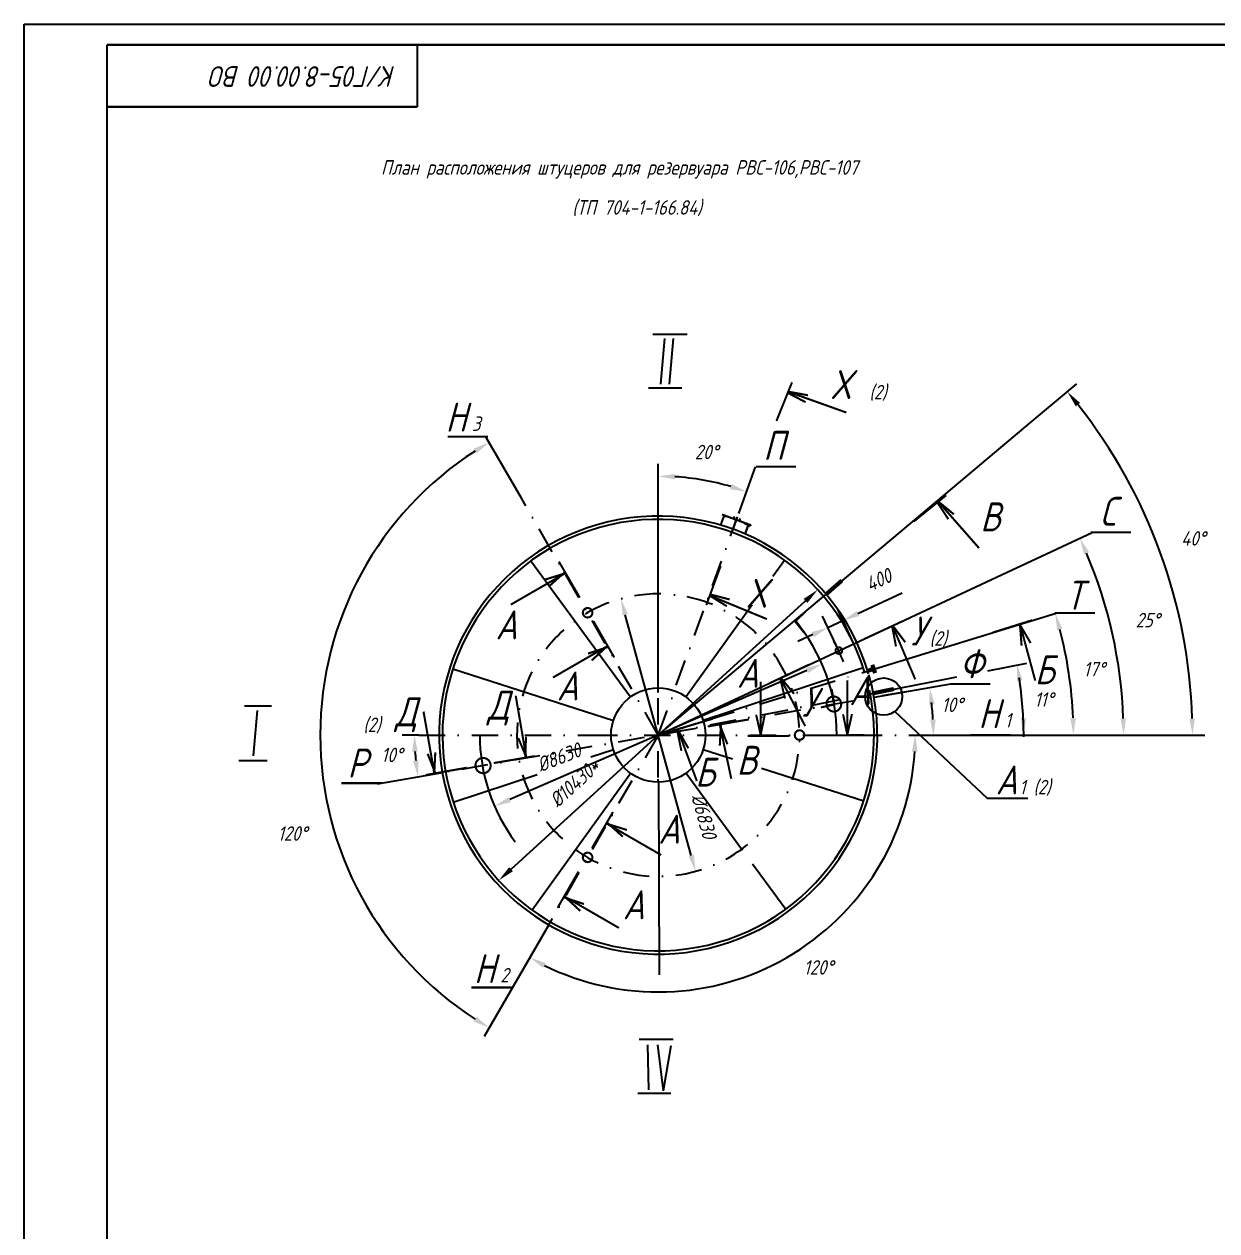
# Model space of a CAD drawing. Extents: x 626 to 1905, y 563 to 1774.
# Drawn here: x 626.7 to 915, y 1482.4 to 1774.2 of the extents above; entities that cross this region are included whole.
import ezdxf
from ezdxf.enums import TextEntityAlignment as Align

# ---------------------------------------------------------------- set-up
doc = ezdxf.new("R2010")
doc.units = 0
doc.header["$LTSCALE"] = 0.5
doc.header["$MEASUREMENT"] = 0
doc.linetypes.add('DASHDOT', pattern=[25.4, 12.7, -6.35, 0, -6.35])
doc.layers.get('0').update_dxf_attribs({"linetype": 'CONTINUOUS'})
doc.layers.get('DEFPOINTS').update_dxf_attribs({"linetype": 'CONTINUOUS'})
doc.styles.add('ROMANC', font='romanc', dxfattribs={"width": 0.8, "oblique": 15, "height": 3.5})
doc.dimstyles.get("Standard").update_dxf_attribs({"dimtxt": 0.18, "dimasz": 0.18, "dimexe": 0.18, "dimexo": 0.0625, "dimgap": 0.09, "dimtad": 0, "dimtih": 1, "dimtoh": 1, "dimdec": 4, "dimzin": 0, "dimtxsty": 'STANDARD', "dimcen": 0.09, "dimazin": 3, "dimtfac": 1, "dimtdec": 4, "dimtofl": 0, "dimtmove": 0, "dimatfit": 3, "dimtolj": 1, "dimtzin": 0})

# ---------------------------------------------------------------- blocks, each defined once
blk = doc.blocks.new('*D156')
at = {"color": 0, "linetype": 'BYBLOCK'}
for p, q in [((831.84, 1633.35), (838.9, 1636.64)), ((823.58, 1622.66), (819.69, 1630.99)), ((827.21, 1624.35), (823.32, 1632.68)), ((828.21, 1631.65), (831.84, 1633.35)), ((820.96, 1628.27), (824.59, 1629.96)), ((817.34, 1626.57), (813.72, 1624.88))]:
    blk.add_line(p, q, dxfattribs=at)
for points in [[(827.93, 1632.26), (828.49, 1631.05), (824.59, 1629.96)], [(817.06, 1627.18), (817.62, 1625.97), (820.96, 1628.27)]]:
    blk.add_solid(points, dxfattribs=at)
at = {"layer": 'DEFPOINTS', "color": 0, "linetype": 'BYBLOCK'}
for p in [(824.59, 1629.96), (823.58, 1622.66), (827.21, 1624.35)]:
    blk.add_point(p, dxfattribs=at)
at = {"color": 0, "linetype": 'BYBLOCK', "style": 'ROMANC', "oblique": 15, "width": 0.8}
blk.add_text('400', height=3.5, rotation=25.0413, dxfattribs=at).set_placement((833.93, 1638.19), align=Align.CENTER)

msp = doc.modelspace()

# ---------------------------------------------------------------- linework, layer by layer
for p, q in [((626.71, 1774.16), (1467.71, 1774.16)), ((626.71, 1180.16), (626.71, 1774.16)), ((786.92, 1699.13), (778.64, 1699.13)), ((780.55, 1687.13), (781.55, 1698.13)), ((782.65, 1687.13), (783.65, 1698.13)), ((785.66, 1686.13), (777.61, 1686.13)), ((779.96, 1602.28), (838.42, 1651.35)), ((779.96, 1602.28), (884.86073, 1651.28801)), ((773.22403, 1611.4771), (749.14589, 1644.35272)), ((807.65038, 1640.70063), (810.45145, 1644.58714)), ((786.62544, 1611.52835), (802.69498, 1633.82497)), ((829.16562, 1617.36524), (876.12279, 1631.76116)), ((769.10456, 1605.76131), (730.30114, 1618.20546)), ((790.78849, 1605.84423), (829.49561, 1618.58477)), ((831.38284, 1618.34149), (831.36738, 1618.38935)), ((831.50742, 1618.47632), (831.47514, 1618.57623)), ((831.50343, 1617.96828), (831.5189, 1617.92042)), ((831.68032, 1618.36404), (831.58039, 1618.6733)), ((831.68032, 1618.36404), (831.65332, 1618.44759)), ((831.70217, 1618.40894), (831.74433, 1618.42256)), ((831.78781, 1618.03138), (831.75718, 1618.12615)), ((831.80087, 1618.10349), (831.8415, 1618.11661)), ((686.5135, 1609.23021), (679.9335, 1609.23021)), ((682.1335, 1597.23021), (683.1335, 1608.23021)), ((837.04, 1608.09), (859.43, 1587.01)), ((867.84, 1602.28), (871.13, 1602.28)), ((790.81544, 1598.79869), (797.8703, 1596.53621)), ((685.4335, 1596.04021), (678.5835, 1596.04021)), ((769.13151, 1598.71577), (763.70173, 1596.92855)), ((773.29456, 1593.03165), (749.46855, 1559.97286)), ((786.69597, 1593.0829), (800.32519, 1574.47394)), ((804.90341, 1594.28072), (829.61886, 1586.35454)), ((750.68853, 1592.64522), (730.42439, 1585.97523)), ((780.00359, 1590.88008), (780.18167, 1544.31)), ((859.43, 1587.01), (869.27, 1587.01)), ((802.74352, 1571.17202), (810.77411, 1560.20728)), ((783.59, 1528.64), (775.31, 1528.64)), ((777.36204, 1527.36208), (777.59227, 1516.47369)), ((779.80782, 1527.41133), (781.14412, 1516.22984)), ((781.22441, 1516.3642), (783.04546, 1527.25841)), ((783.04, 1515.64), (774.99, 1515.64))]:
    msp.add_line(p, q)
at = {"color": 0, "linetype": 'BYBLOCK'}
for p, q in [((870.36228, 1678.16163), (881.14428, 1687.21179)), ((870.36228, 1678.16163), (874.77922, 1681.86911)), ((838.42, 1651.35), (870.36228, 1678.16163)), ((746.885, 1659.56758), (738.40249, 1674.25971)), ((779.96, 1663.98), (779.96, 1667.86151)), ((800.17118, 1653.83005), (800.81336, 1653.59313)), ((744.37681, 1569.84146), (815.54319, 1634.71854)), ((787.92247, 1573.20043), (771.99753, 1631.35957)), ((859.62158, 1617.8058), (869.03508, 1619.64046)), ((815.86792, 1617.87948), (744.05208, 1586.68052)), ((849.33, 1615.8), (852.10926, 1616.34167)), ((722.09, 1602.28), (718.03483, 1602.28)), ((846.11, 1602.28), (867.86788, 1602.28)), ((867.86788, 1602.28), (888.13701, 1602.28)), ((867.86788, 1602.28), (886.97899, 1602.28)), ((867.86788, 1602.28), (897.98794, 1602.28)), ((867.86788, 1602.28), (877.83446, 1602.28)), ((897.98794, 1602.28), (903.75463, 1602.28)), ((903.75463, 1602.28), (912.06476, 1602.28))]:
    msp.add_line(p, q, dxfattribs=at)
at = {"linetype": 'CONTINUOUS'}
for p, q in [((799.39976, 1655.84256), (803.5, 1667.14)), ((779.96, 1612.54), (779.96, 1663.98)), ((831.1469, 1612.25617), (849.33, 1615.8)), ((850.56602, 1614.61068), (832.12054, 1611.38935)), ((727.79946, 1593.17065), (712.04091, 1590.41856)), ((779.96, 1590.88), (779.96, 1591.62))]:
    msp.add_line(p, q, dxfattribs=at)
at = {"linetype": 'DASHDOT'}
for p, q in [((779.96, 1602.28), (746.885, 1659.56758)), ((779.96, 1602.28), (799.04245, 1654.85807)), ((797.8779, 1651.65593), (799.13486, 1655.06295)), ((798.04058, 1652.09688), (799.08433, 1654.92599)), ((779.96, 1602.28), (828.29824, 1617.09932)), ((830.785, 1612.18564), (837.29923, 1613.45524)), ((826.95693, 1610.48758), (726.44268, 1592.9337)), ((779.96, 1592.02), (779.96, 1611.92)), ((779.96, 1602.28), (826.4786, 1611.34633)), ((840.36797, 1612.82969), (830.39803, 1611.08853)), ((722.09, 1602.28), (763.73848, 1602.28)), ((779.96, 1602.28), (746.885, 1544.99242)), ((763.73848, 1602.28), (846.11, 1602.28))]:
    msp.add_line(p, q, dxfattribs=at)
at = {"color": 0}
for p, q in [((796.20356, 1655.0167), (796.04963, 1655.35063)), ((796.30888, 1654.97785), (796.15494, 1655.31177)), ((796.41419, 1654.939), (796.26026, 1655.27292)), ((798.75481, 1654.03281), (798.57718, 1654.41813)), ((798.79366, 1654.13813), (798.68249, 1654.37928)), ((798.83251, 1654.24344), (798.78781, 1654.34042)), ((801.15335, 1653.19057), (800.99941, 1653.52449)), ((801.08604, 1651.25099), (801.05052, 1651.32805)), ((801.10935, 1651.31418), (801.07383, 1651.39124)), ((801.13267, 1651.37737), (801.09714, 1651.45443)), ((801.25866, 1653.15172), (801.10473, 1653.48564)), ((801.15598, 1651.44056), (801.12046, 1651.51762)), ((801.17929, 1651.50375), (801.14377, 1651.58081)), ((801.2026, 1651.56694), (801.16708, 1651.644)), ((801.22592, 1651.63013), (801.19039, 1651.70719)), ((801.36398, 1653.11286), (801.21004, 1653.44678)), ((801.24923, 1651.69332), (801.2137, 1651.77037)), ((801.27254, 1651.7565), (801.23702, 1651.83356)), ((801.29585, 1651.81969), (801.26033, 1651.89675)), ((801.31917, 1651.88288), (801.28364, 1651.95994)), ((801.34248, 1651.94607), (801.30695, 1652.02313)), ((801.46929, 1653.07401), (801.31535, 1653.40793)), ((801.36579, 1652.00926), (801.33027, 1652.08632)), ((801.3891, 1652.07245), (801.35358, 1652.14951)), ((801.41241, 1652.13564), (801.37689, 1652.2127)), ((801.43573, 1652.19883), (801.4002, 1652.27588)), ((801.5746, 1653.03515), (801.42067, 1653.36908)), ((801.45904, 1652.26201), (801.42352, 1652.33907)), ((801.48235, 1652.3252), (801.44683, 1652.40226)), ((801.52898, 1652.45158), (801.49345, 1652.52864)), ((801.55229, 1652.51477), (801.51677, 1652.59183)), ((801.67992, 1652.9963), (801.52598, 1653.33022)), ((801.5756, 1652.57796), (801.54008, 1652.65502)), ((801.59891, 1652.64115), (801.56339, 1652.71821)), ((801.62223, 1652.70434), (801.5867, 1652.78139)), ((801.64554, 1652.76752), (801.61001, 1652.84458)), ((801.78523, 1652.95745), (801.6313, 1653.29137)), ((801.97509, 1652.8874), (801.66685, 1652.74531)), ((802.03828, 1652.86409), (801.73004, 1652.722)), ((801.89055, 1652.91859), (801.73661, 1653.25251)), ((801.99586, 1652.87974), (801.84193, 1653.21366)), ((802.08514, 1652.87567), (801.94724, 1653.17481)), ((802.124, 1652.98098), (802.05256, 1653.13595)), ((802.16285, 1653.0863), (802.15787, 1653.0971)), ((802.29606, 1652.79733), (802.16285, 1653.0863)), ((802.33492, 1652.90264), (802.26319, 1653.05825)), ((802.37377, 1653.00796), (802.3685, 1653.01939)), ((800.9922, 1651.00097), (800.95668, 1651.07802)), ((801.01611, 1651.06143), (800.98058, 1651.13849)), ((801.03942, 1651.12462), (801.00389, 1651.20168)), ((801.06273, 1651.18781), (801.02721, 1651.26486)), ((830.90403, 1618.09219), (830.90317, 1618.09263)), ((831.65612, 1617.91854), (831.6603, 1617.9267)), ((831.68314, 1617.83193), (831.68373, 1617.83309))]:
    msp.add_line(p, q, dxfattribs=at)
at = {"color": 0, "linetype": 'CONTINUOUS'}
msp.add_line((753.485, 1556.42395), (737.90421, 1529.43723), dxfattribs=at)
for points, const_width in [([(646.71, 1769.16), (1462.71, 1769.16)], 0.5), ([(646.71, 1185.16), (646.71, 1769.16)], 0.5), ([(721.71, 1754.16), (721.71, 1769.16)], 0.5), ([(646.71, 1754.16), (721.71, 1754.16)], 0.5), ([(812.28923, 1687.56285), (808.52254, 1678.20818)], 0.5), ([(811.08654, 1685.09959), (815.57895, 1682.75608)], 0.5), ([(811.17206, 1685.34837), (825.42185, 1680.2564)], 0.5), ([(811.17206, 1685.34837), (816.15585, 1684.43422)], 0.5), ([(729.1039, 1674.39811), (738.8367, 1674.39811)], 0.5), ([(803.54355, 1667.14068), (813.27634, 1667.14068)], 0.5), ([(849.54564, 1660.2648), (841.70779, 1653.91927)], 0.5), ([(847.29751, 1658.69637), (850.08504, 1654.46512)], 0.5), ([(847.49315, 1658.87224), (857.47296, 1647.49736)], 0.5), ([(847.49315, 1658.87224), (851.40472, 1655.65146)], 0.5), ([(795.06919, 1653.14356), (795.81337, 1655.16066)], 0.5), ([(798.8761, 1654.30785), (795.3579, 1655.60583)], 0.5), ([(798.85865, 1654.31429), (795.34045, 1655.61226)], 0.025), ([(795.80307, 1655.64411), (795.43154, 1655.78118)], 0.025), ([(795.51232, 1654.85603), (795.56424, 1654.99676)], 0.025), ([(795.7373, 1655.46585), (795.80307, 1655.64411)], 0.025), ([(798.26976, 1654.80026), (798.40475, 1655.16615)], 0.5), ([(798.85865, 1654.31429), (802.37685, 1653.01631)], 0.5), ([(799.63951, 1654.29491), (799.7745, 1654.66081)], 0.5), ([(798.02448, 1652.05326), (795.06919, 1653.14356)], 0.025), ([(798.02448, 1652.05326), (800.97977, 1650.96295)], 0.025), ([(800.97977, 1650.96295), (801.72395, 1652.98006)], 0.5), ([(884.49955, 1651.28801), (894.23235, 1651.28801)], 0.5), ([(761.01956, 1635.50162), (755.95323, 1644.22114)], 0.5), ([(791.57154, 1633.69686), (795.04425, 1643.1646)], 0.5), ([(757.39564, 1641.36262), (744.32731, 1633.81762)], 0.5), ([(757.46113, 1641.38298), (752.5859, 1639.86734)], 0.5), ([(757.35479, 1641.62975), (753.57142, 1638.25931)], 0.5), ([(820.4922, 1636.29361), (824.34812, 1639.65084)], 1), ([(792.22623, 1636.08921), (796.53811, 1633.4281)], 0.5), ([(792.22623, 1636.08921), (806.21553, 1630.31999)], 0.5), ([(792.32946, 1636.33118), (797.23442, 1635.06032)], 0.5), ([(813.02, 1629.77), (815.62233, 1632.18307)], 0.5), ([(875.7872, 1631.76116), (885.52, 1631.76116)], 0.5), ([(764.31055, 1629.80147), (769.32871, 1621.05413)], 0.5), ([(815.21128, 1627.03478), (813.02, 1629.77)], 0.5), ([(838.81235, 1629.72112), (829.67033, 1625.46422)], 0.5), ([(836.46571, 1628.6879), (837.41614, 1623.7109)], 0.5), ([(836.53255, 1628.80526), (842.06903, 1615.75145)], 0.5), ([(836.61954, 1628.75592), (839.66171, 1624.70389)], 0.5), ([(860.72974, 1627.04939), (870.3547, 1630.05903)], 0.5), ([(867.38341, 1628.95292), (867.77175, 1623.86232)], 0.5), ([(867.38594, 1628.93408), (869.95807, 1624.52396)], 0.5), ([(867.40101, 1629.04427), (871.06779, 1615.45019)], 0.5), ([(767.57436, 1623.73255), (754.50604, 1616.18755)], 0.5), ([(767.78528, 1623.56362), (762.9747, 1621.97234)], 0.5), ([(767.62474, 1623.77909), (763.87454, 1620.31484)], 0.5), ([(807.27303, 1615.01239), (816.3961, 1619.30976)], 0.5), ([(832.36336, 1617.25054), (831.70792, 1619.27901)], 1), ([(809.41838, 1616.07893), (810.5834, 1611.14775)], 0.5), ([(809.43617, 1616.17733), (815.46981, 1604.44116)], 0.5), ([(809.56913, 1616.15355), (812.78388, 1612.23702)], 0.5), ([(830.59297, 1617.81508), (832.03082, 1618.27968)], 1), ([(830.8359, 1618.16476), (831.95148, 1618.52522)], 0.005), ([(830.93486, 1617.78688), (832.0714, 1618.15412)], 0.005), ([(831.47887, 1618.4671), (831.50742, 1618.47632)], 0.005), ([(831.5665, 1618.1959), (831.72706, 1617.699)], 0.005), ([(831.77953, 1617.63419), (831.59505, 1618.20513)], 0.005), ([(831.65413, 1617.92471), (831.68268, 1617.93393)], 0.005), ([(831.68001, 1618.36499), (831.7023, 1618.40919)], 0.005), ([(831.70256, 1618.40969), (831.80132, 1618.10405)], 0.005), ([(831.75718, 1618.12615), (831.80112, 1618.10336)], 0.005), ([(832.14399, 1617.82851), (832.17098, 1617.74497)], 0.005), ([(832.19953, 1617.75419), (832.32323, 1617.79416)], 0.005), ([(804.73127, 1602.28), (804.73127, 1615.21)], 0.5), ([(822.55, 1609.66), (821.85, 1613.43)], 0.5), ([(825.66873, 1602.44), (825.66873, 1615.52)], 0.5), ([(831.87093, 1612.38381), (836.87917, 1613.41181)], 1), ([(850.44355, 1614.61068), (860.17634, 1614.61068)], 0.5), ([(748.05653, 1596.93218), (745.5058, 1611.80504)], 0.5), ([(725.82895, 1593.08765), (723.23605, 1607.95321)], 0.5), ([(819.26, 1608.96), (822.55, 1609.66)], 0.5), ([(825.65048, 1602.34181), (824.62329, 1607.30353)], 0.5), ([(825.65361, 1602.3731), (826.77864, 1607.35299)], 0.5), ([(793.11198, 1606.2181), (783.44564, 1603.34415)], 0.5), ([(801.8604, 1606.0622), (791.92067, 1604.35936)], 0.5), ([(795.10671, 1604.78134), (794.82467, 1599.68375)], 0.5), ([(794.83834, 1604.76786), (796.6756, 1600.04576)], 0.5), ([(794.83834, 1604.76786), (797.61107, 1591.712)], 0.5), ([(804.74639, 1602.2131), (803.62136, 1607.19299)], 0.5), ([(804.69952, 1602.31181), (805.72671, 1607.27353)], 0.5), ([(748.08273, 1596.8688), (746.13212, 1601.58686)], 0.5), ([(747.82499, 1596.79284), (747.99871, 1601.8568)], 0.5), ([(784.54888, 1603.42084), (785.5513, 1598.45406)], 0.5), ([(784.73405, 1603.49), (787.233, 1599.08216)], 0.5), ([(784.73405, 1603.49), (789.28757, 1591.16737)], 0.5), ([(811.61902, 1602.07209), (801.53452, 1602.0999)], 0.5), ([(819.71098, 1602.23209), (829.79548, 1602.2599)], 0.5), ([(855.3672, 1602.29116), (865.1, 1602.29116)], 0.5), ([(726.09384, 1593.03418), (724.22935, 1597.7456)], 0.5), ([(725.82556, 1593.01915), (726.07816, 1598.11828)], 0.5), ([(750.15039, 1597.19224), (740.20631, 1595.51502)], 0.5), ([(723.76938, 1592.62932), (733.6991, 1594.38952)], 0.5), ([(703.37779, 1590.64856), (713.11059, 1590.64856)], 0.5), ([(763.95044, 1574.96644), (769.01677, 1583.68597)], 0.5), ([(767.61521, 1581.09457), (771.39858, 1577.72413)], 0.5), ([(767.50887, 1580.84781), (772.3841, 1579.33216)], 0.5), ([(767.57436, 1580.82745), (780.64269, 1573.28245)], 0.5), ([(760.65945, 1569.26629), (755.64129, 1560.51896)], 0.5), ([(757.18472, 1563.02844), (761.9953, 1561.43716)], 0.5), ([(757.34526, 1563.24391), (761.09546, 1559.77967)], 0.5), ([(757.39564, 1563.19738), (770.46396, 1555.65238)], 0.5), ([(734.79141, 1541.2484), (744.52421, 1541.2484)], 0.5)]:
    msp.add_lwpolyline(points, dxfattribs=dict(const_width=const_width))
for points, const_width in [([(800.94855, 1651.05165, 0.497137694), (800.9846, 1650.96304, 0.577254043)], 0.025), ([(763.46, 1630.85884, -1), (762.31, 1632.8507, -1)], 0.5), ([(763.46, 1630.85884, 1), (762.31, 1632.8507, 1)], 0.5), ([(823.4267, 1623.48629, 1.002954032), (823.81788, 1621.93486, 1.002954032)], 0.5), ([(823.45661, 1623.49262, -1.002954032), (823.7272, 1621.91568, -1.002954032)], 0.5), ([(822.09029, 1611.60528, 0.963531901), (822.73396, 1607.96429, 0.963531901)], 0.5), ([(822.20009, 1611.62054, -0.963531901), (822.57396, 1607.94204, -0.963531901)], 0.5), ([(812.96, 1602.28, -1), (815.26, 1602.28, -1)], 0.5), ([(812.96, 1602.28, 1), (815.26, 1602.28, 1)], 0.5), ([(737.17184, 1596.70361, 0.923071516), (737.80434, 1593.07007, 0.923071516)], 0.5), ([(737.25538, 1596.72238, -1.041350034), (737.80512, 1593.06652, -0.923071516)], 0.5), ([(763.46, 1573.70116, 1), (762.31, 1571.7093, 1)], 0.5), ([(763.46, 1573.70116, -1), (762.31, 1571.7093, -1)], 0.5)]:
    msp.add_lwpolyline(points, format="xyb", dxfattribs=dict(const_width=const_width))
for centre, radius in [((779.96, 1602.28), 11.4), ((834.45, 1611.59), 4.4911)]:
    msp.add_circle(centre, radius)
at = {"color": 0, "linetype": 'BYBLOCK'}
for centre, radius, start, end in [((779.96, 1602.28), 129.10476, 1.7752427, 38.2340937), ((779.96, 1602.28), 81.70685, 122.8052239, 237.1947761), ((779.96, 1602.28), 62.58151, 73.7151432, 86.3372223), ((779.96, 1602.28), 112.45393, 2.0381253, 23.0031346), ((780.52, 1602.42), 99.77245, 2.2972119, 14.7470488), ((773.41, 1601.89), 94.87446, 0, 8.6126947), ((776.18, 1602.01), 70.28519, 3.2611999, 6.645069), ((779.96, 1602.28), 58.92517, 183.8901395, 186.0161295), ((779.96, 1602.28), 62.10798, 243.690713, 356.309287)]:
    msp.add_arc(centre, radius, start, end, dxfattribs=at)
for centre, radius, start, end in [((779.96, 1602.28), 52.95, 16.2165198, 16.0007066), ((779.96, 1602.28), 52.15, 17.0442601, 11.9859575), ((779.96, 1602.28), 43.15, 0, 40.0093364), ((779.96, 1602.28), 48.15, 21.6204087, 28.1732722), ((831.72155, 1618.41499), 0, 292.9356884, 17.9066642), ((831.82012, 1618.10992), 0, 17.9066642, 102.87764)]:
    msp.add_arc(centre, radius, start, end)
at = {"linetype": 'DASHDOT'}
msp.add_arc((779.96, 1602.28), 34.15, 234.2190916, 227.3442751, dxfattribs=at)
at = {"linetype": 'CONTINUOUS'}
msp.add_arc((779.96, 1602.28), 43.15, 180, 216.7345477, dxfattribs=at)
at = {"color": 0, "linetype": 'BYBLOCK'}
for points in [[(880.85313, 1681.75918), (881.88754, 1682.60047), (878.84646, 1685.28305)], [(735.3451, 1671.52503), (736.03983, 1670.387), (739.10657, 1673.04021)], [(783.93665, 1664.06735), (783.97926, 1665.4), (779.96, 1664.86151)], [(797.71597, 1662.98432), (797.30137, 1661.71708), (801.31038, 1661.10692)], [(882.86306, 1645.95352), (884.08091, 1646.49631), (881.84362, 1649.87847)], [(815.99232, 1634.22587), (815.09406, 1635.21121), (818.49922, 1637.41333)], [(771.35454, 1631.18351), (772.64053, 1631.53564), (770.94115, 1635.21756)], [(876.36468, 1627.6347), (877.64703, 1627.99988), (875.91031, 1631.66434)], [(815.60229, 1618.49093), (816.13356, 1617.26802), (819.53668, 1619.47329)], [(866.68769, 1615.34416), (868.00148, 1615.57158), (866.66233, 1619.39926)], [(845.46329, 1609.63734), (846.78274, 1609.82925), (845.54727, 1613.69165)], [(847.01777, 1606.02735), (845.68497, 1605.98941), (846.46519, 1602.01)], [(868.86666, 1606.41316), (867.53362, 1606.38506), (868.28446, 1602.4)], [(880.87881, 1606.43256), (879.54574, 1606.40583), (880.29246, 1602.42)], [(893.00935, 1606.29122), (891.67623, 1606.26751), (892.41393, 1602.28)], [(909.66938, 1606.28985), (908.33621, 1606.26919), (909.06476, 1602.28)], [(720.50431, 1598.25968), (721.83687, 1598.30493), (721.03483, 1602.28)], [(841.27286, 1598.30354), (842.6055, 1598.26061), (842.06798, 1602.28)], [(722.0196, 1596.19648), (720.69912, 1596.01181), (721.91337, 1592.1427)], [(743.78644, 1587.29198), (744.31771, 1586.06907), (740.38332, 1585.08671)], [(787.27947, 1573.02436), (788.56546, 1573.37649), (788.97885, 1569.34244)], [(744.82594, 1569.34879), (743.92768, 1570.33413), (741.42078, 1567.14667)], [(752.11815, 1546.01771), (752.74729, 1547.19328), (748.90601, 1548.49291)], [(736.03983, 1534.173), (735.3451, 1533.03497), (739.10657, 1531.51979)]]:
    msp.add_solid(points, dxfattribs=at)
at = {"layer": 'DEFPOINTS', "color": 0, "linetype": 'BYBLOCK'}
for p in [(870.36228, 1678.16163), (870.36228, 1678.16163), (884.91, 1677.47), (738.40249, 1674.25971), (803.5, 1667.14), (779.96, 1663.98), (746.885, 1659.56758), (746.885, 1659.56758), (746.885, 1659.56758), (799.47269, 1654.08775), (800.67264, 1653.64505), (802.16576, 1653.09419), (838.42, 1651.35), (838.42, 1651.35), (838.42, 1651.35), (884.86073, 1651.28801), (883.07, 1647.16), (779.96, 1640.23), (818.49922, 1637.41333), (770.94115, 1635.21756), (876.12279, 1631.76116), (840.45, 1630.54), (831.62359, 1618.21435), (849.33, 1615.8), (849.33, 1615.8), (856.4764, 1615.64288), (779.96, 1612.54), (822.23517, 1610.92482), (831.1469, 1612.25617), (832.12054, 1611.38935), (838.31611, 1612.47135), (850.2, 1604.8), (722.09, 1602.28), (763.73848, 1602.28), (763.73848, 1602.28), (763.73848, 1602.28), (763.73848, 1602.28), (763.73848, 1602.28), (763.73848, 1602.28), (763.73848, 1602.28), (763.73848, 1602.28), (763.73848, 1602.28), (763.73848, 1602.28), (763.73848, 1602.28), (763.73848, 1602.28), (763.73848, 1602.28), (779.96, 1602.28), (779.96, 1602.28), (779.96, 1602.28), (779.96, 1602.28), (779.96, 1602.28), (779.96, 1602.28), (779.96, 1602.28), (779.96, 1602.28), (779.96, 1602.28), (779.96, 1602.28), (779.96, 1602.28), (779.96, 1602.28), (779.96, 1602.28), (779.96, 1602.28), (779.96, 1602.28), (779.96, 1602.28), (779.96, 1602.28), (779.96, 1602.28), (779.96, 1602.28), (779.96, 1602.28), (779.96, 1602.28), (779.96, 1602.28), (779.96, 1602.28), (846.11, 1602.28), (846.11, 1602.28), (846.11, 1602.28), (846.11, 1602.28), (846.11, 1602.28), (846.11, 1602.28), (846.11, 1602.28), (846.11, 1602.28), (846.11, 1602.28), (867.86788, 1602.28), (867.86788, 1602.28), (867.86788, 1602.28), (867.86788, 1602.28), (867.86788, 1602.28), (867.86788, 1602.28), (867.86788, 1602.28), (867.86788, 1602.28), (879.73, 1602.98), (897.98794, 1602.28), (897.98794, 1602.28), (897.98794, 1602.28), (897.98794, 1602.28), (903.75463, 1602.28), (721.4, 1595.73), (737.68483, 1593.63518), (712.04091, 1590.41856), (712.04091, 1590.41856), (779.96, 1587.19), (741.42078, 1567.14667), (788.97885, 1569.34244), (746.885, 1544.99242), (746.885, 1544.99242), (746.885, 1544.99242), (746.885, 1544.99242), (737.90421, 1529.43723)]:
    msp.add_point(p, dxfattribs=at)

# ---------------------------------------------------------------- texts
at = {"style": 'ROMANC', "oblique": 15, "width": 0.8}
for s, height, rotation, p in [('К/Г05-8.00.00 ВО', 5, 180, (716.56184, 1764.00092)), ('Н', 7, 0.0915622, (728.52861, 1675.64063)), ('П', 7, 0.0915622, (805.31861, 1668.79063)), ('В', 7, 0.0915622, (857.78861, 1651.52063)), ('С', 7, 0.0915622, (886.70096, 1652.85748)), ('Т', 7, 0.0915622, (878.48861, 1632.57063)), ('У', 7, 0.0915622, (841.04861, 1623.92063)), ('Ф', 7, 0.0915622, (852.80861, 1616.00063)), ('Б', 7, 0.0915622, (870.93861, 1614.58063)), ('У', 7, 0.0915622, (814.67861, 1606.68063)), ('Н', 7, 0.0915622, (857.29861, 1603.96063)), ('Р', 7, 0.0915622, (704.83861, 1591.99063)), ('В', 7, 0.0915622, (798.91861, 1592.67063)), ('Б', 7, 0.0915622, (788.88861, 1589.83063)), ('Н', 7, 0.0915622, (735.38861, 1542.31063))]:
    msp.add_text(s, height=height, rotation=rotation, dxfattribs=at).set_placement(p)
for s, height, p in [('План расположения штуцеров для резервуара РВС-106,РВС-107', 3.5, (712.96, 1737.77)), ('(ТП 704-1-166.84)', 3.5, (759.17, 1728.09)), (' Х', 7, (818.11655, 1683.52466)), ('(2)', 3.5, (830.96, 1683.44)), ('3', 3.5, (734.95, 1675.81)), (' Х', 7, (797.72655, 1633.06466)), ('A', 7, (740.65, 1625.42)), ('(2)', 3.5, (845.53, 1623.9)), ('A', 7, (798.98, 1613.72)), ('A', 7, (755.44, 1610.64)), ('A', 7, (826.1, 1609.5)), ('Д', 7, (716.38, 1604.41)), ('Д', 7, (738.71, 1606.02)), ('1', 3.5, (863.72, 1604.13)), ('(2)', 3.5, (708.67, 1603.03)), ('A', 7, (861.52, 1587.94)), ('1', 3.5, (867.23, 1587.96)), ('(2)', 3.5, (870.62, 1587.97)), ('A', 7, (779.97, 1576.02)), ('A', 7, (771.4, 1557.74)), ('2', 3.5, (741.81, 1542.48))]:
    msp.add_text(s, height=height, dxfattribs=at).set_placement(p)
at = {"color": 0, "linetype": 'BYBLOCK', "style": 'ROMANC', "oblique": 15, "width": 0.8}
for s, p in [('20%%d', (791.62, 1668.97)), ('40%%d', (909.27, 1648.08)), ('25%%d', (898.24, 1628.33)), ('17%%d', (885.31, 1616.46)), ('10%%d', (850.98, 1607.86)), ('11%%d', (873.15, 1609.12)), ('10%%d', (715.57, 1595.73)), ('120%%d', (691.55, 1576.73)), ('120%%d', (818.67, 1544.36))]:
    msp.add_text(s, height=3.5, dxfattribs=at).set_placement(p, align=Align.CENTER)
for s, rotation, p in [('%%c8630', 21.5412432, (756.56993, 1595.24898)), ('%%c10430*', 42.3530933, (760.88, 1589.35)), ('%%c6830', 285.3131892, (789.33, 1582.21))]:
    msp.add_text(s, height=3.5, rotation=rotation, dxfattribs=at).set_placement(p, align=Align.CENTER)

# ---------------------------------------------------------------- dimensions: what is measured, and where the dimension line sits
dim = msp.add_aligned_dim(p1=(823.58405, 1622.66049), p2=(827.20807, 1624.35357), distance=6.18857, text='400', dimstyle='Standard')
dim.commit()
dim.dimension.update_dxf_attribs({"geometry": '*D156', "text_midpoint": (833.92995, 1638.18768)})

doc.saveas('drawing.dxf')
